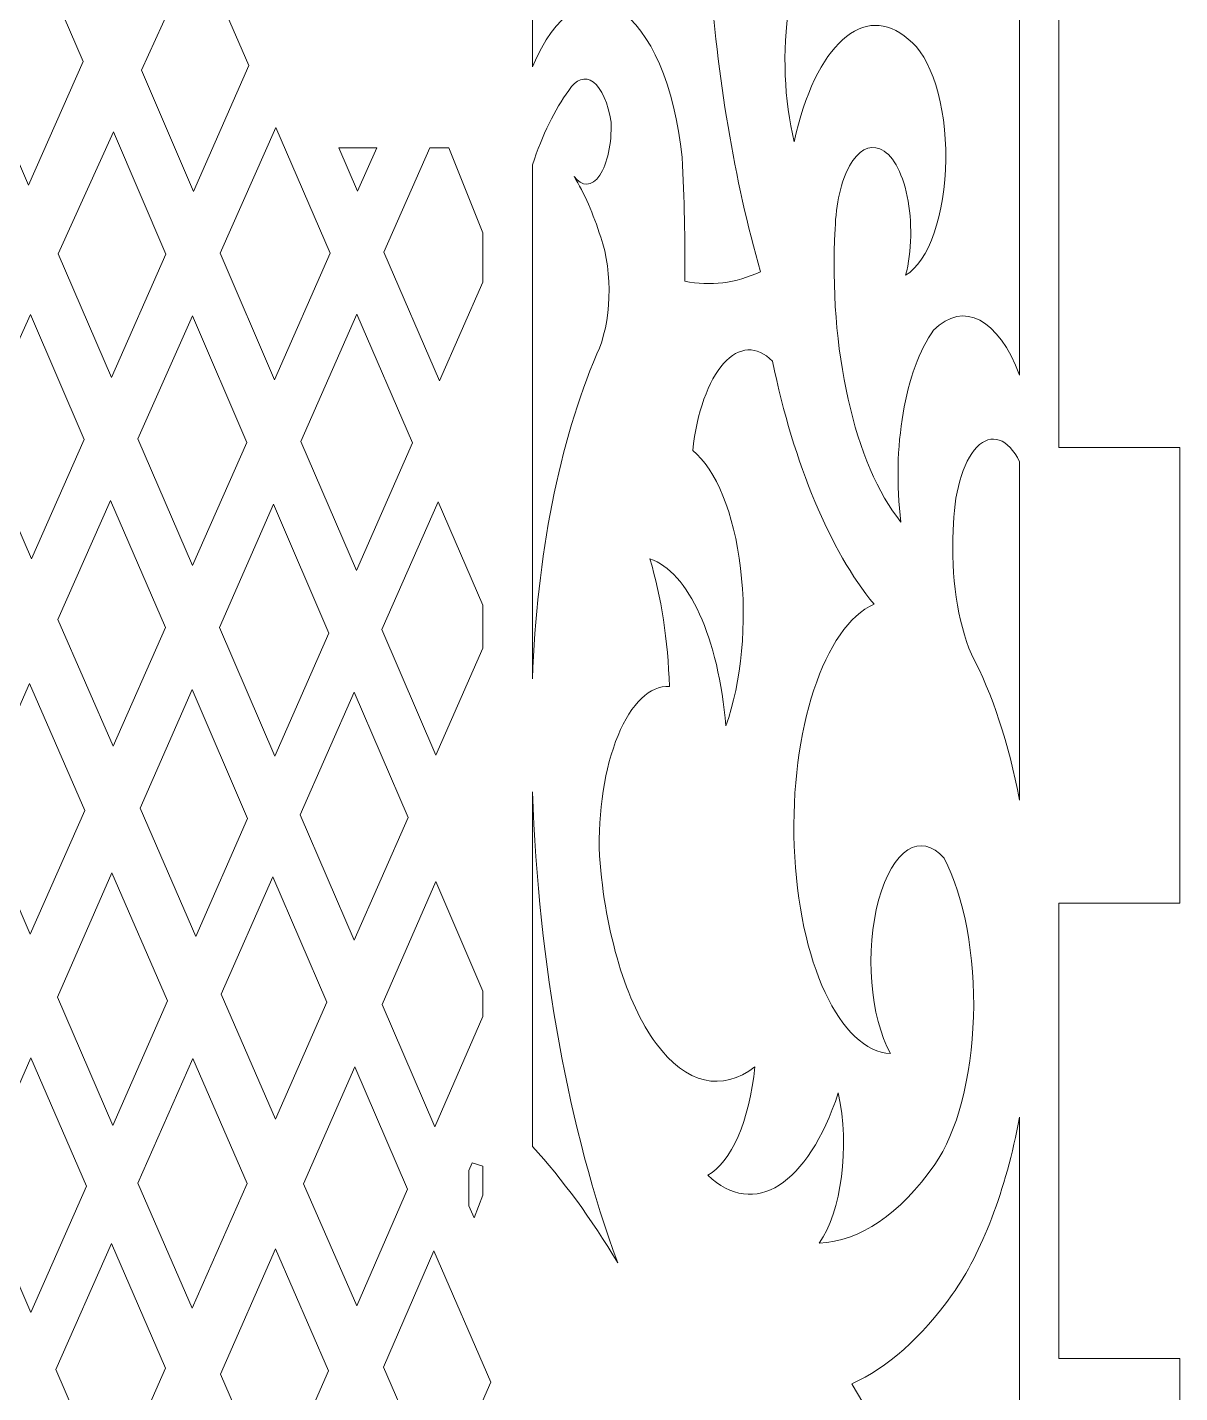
# Model space of a CAD drawing. Header units: millimetres. Extents: x -98 to 307, y -584 to 79.
# Drawn here: x -46.2 to 2.9, y -371.8 to -313.6 of the extents above; entities that cross this region are included whole.
import ezdxf

# ---------------------------------------------------------------- set-up
doc = ezdxf.new("R2010")
doc.units = ezdxf.units.MM
doc.header["$MEASUREMENT"] = 0
doc.layers.add('layer 1', color=7, linetype='Continuous')

msp = doc.modelspace()

# ---------------------------------------------------------------- linework, layer by layer
at = {"layer": 'layer 1', "lineweight": 9}
for points, knots in [([(-3.8973, -304.9567), (-3.8973, -304.9567), (-3.8973, -328.3957), (-3.8973, -328.3957), (-3.8973, -328.3957), (-4.806, -325.9805), (-6.2911, -325.2016), (-7.5652, -326.4721), (-7.5652, -326.4721), (-8.7846, -328.1533), (-9.3567, -331.5165), (-8.9571, -334.655), (-8.9571, -334.655), (-10.9359, -332.2444), (-12.0549, -327.2587), (-11.7633, -322.1518), (-11.7633, -322.1518), (-11.7351, -321.0936), (-11.5108, -320.1143), (-11.1473, -319.4627), (-11.1473, -319.4627), (-10.7837, -318.8112), (-10.316, -318.5503), (-9.8631, -318.7465), (-9.8631, -318.7465), (-9.3515, -318.9344), (-8.9134, -319.6916), (-8.6924, -320.7694), (-8.6924, -320.7694), (-8.4714, -321.8471), (-8.4961, -323.1063), (-8.7583, -324.134), (-8.7583, -324.134), (-7.7728, -323.5531), (-7.075, -321.5376), (-7.0493, -319.1983), (-7.0493, -319.1983), (-7.0236, -316.8589), (-7.6764, -314.765), (-8.6478, -314.0705), (-8.6478, -314.0705), (-10.5157, -312.4195), (-12.6228, -314.3143), (-13.5088, -318.4415), (-13.5088, -318.4415), (-13.9444, -316.6823), (-14.0241, -314.573), (-13.7267, -312.6675), (-13.7267, -312.6675), (-13.4293, -310.7619), (-12.7847, -309.2507), (-11.9621, -308.5304), (-11.9621, -308.5304), (-12.8406, -307.1139), (-13.9697, -306.8084), (-14.9671, -307.7172), (-14.9671, -307.7172), (-14.6428, -304.3611), (-13.5689, -301.6527), (-12.1459, -300.6016), (-12.1459, -300.6016), (-10.7229, -299.5506), (-9.1643, -300.3147), (-8.0513, -302.6092), (-8.0513, -302.6092), (-7.8475, -301.4201), (-7.8594, -300.0928), (-8.0844, -298.9242), (-8.0844, -298.9242), (-8.119, -298.6186), (-8.0798, -298.2939), (-7.9816, -298.0733), (-7.9816, -298.0733), (-7.8834, -297.8526), (-7.7413, -297.7701), (-7.6093, -297.8569), (-7.6093, -297.8569), (-6.8955, -298.3989), (-6.3116, -299.5991), (-5.9974, -301.1701), (-5.9974, -301.1701), (-5.6831, -302.741), (-5.6668, -304.5417), (-5.9522, -306.1416), (-5.9522, -306.1416), (-6.3071, -307.9193), (-7.0462, -309.129), (-7.8927, -309.3174), (-7.8927, -309.3174), (-8.7392, -309.5058), (-9.5654, -308.6447), (-10.0619, -307.0565), (-10.0619, -307.0565), (-9.8209, -309.2151), (-9.1517, -310.9864), (-8.2561, -311.8365), (-8.2561, -311.8365), (-7.3604, -312.6865), (-6.343, -312.5162), (-5.5103, -311.3767), (-5.5103, -311.3767), (-4.6663, -309.7297), (-4.0963, -307.4611), (-3.8973, -304.9568)], [0, 0, 0, 0, 0.037037, 0.037037, 0.037037, 0.037037, 0.0740741, 0.0740741, 0.0740741, 0.0740741, 0.1111111, 0.1111111, 0.1111111, 0.1111111, 0.1481481, 0.1481481, 0.1481481, 0.1481481, 0.1851852, 0.1851852, 0.1851852, 0.1851852, 0.2222222, 0.2222222, 0.2222222, 0.2222222, 0.2592593, 0.2592593, 0.2592593, 0.2592593, 0.2962963, 0.2962963, 0.2962963, 0.2962963, 0.3333333, 0.3333333, 0.3333333, 0.3333333, 0.3703704, 0.3703704, 0.3703704, 0.3703704, 0.4074074, 0.4074074, 0.4074074, 0.4074074, 0.4444444, 0.4444444, 0.4444444, 0.4444444, 0.4814815, 0.4814815, 0.4814815, 0.4814815, 0.5185185, 0.5185185, 0.5185185, 0.5185185, 0.5555556, 0.5555556, 0.5555556, 0.5555556, 0.5925926, 0.5925926, 0.5925926, 0.5925926, 0.6296296, 0.6296296, 0.6296296, 0.6296296, 0.6666667, 0.6666667, 0.6666667, 0.6666667, 0.7037037, 0.7037037, 0.7037037, 0.7037037, 0.7407407, 0.7407407, 0.7407407, 0.7407407, 0.7777778, 0.7777778, 0.7777778, 0.7777778, 0.8148148, 0.8148148, 0.8148148, 0.8148148, 0.8518519, 0.8518519, 0.8518519, 0.8518519, 0.8888889, 0.8888889, 0.8888889, 0.8888889, 0.9259259, 0.9259259, 0.9259259, 0.9259259, 1, 1, 1, 1]), ([(-33.483, -307.9712), (-32.5575, -309.3046), (-31.433, -309.6951), (-30.3776, -309.0496), (-30.3776, -309.0496), (-29.3222, -308.4041), (-28.4305, -306.7805), (-27.915, -304.566), (-27.915, -304.566), (-27.4457, -307.3604), (-26.2555, -309.1585), (-24.9542, -309.0386), (-24.9542, -309.0386), (-25.3936, -307.0326), (-25.4574, -304.7007), (-25.131, -302.5837), (-25.131, -302.5837), (-23.4628, -308.9176), (-20.2868, -312.2788), (-17.1104, -311.0717), (-17.1104, -311.0717), (-16.8, -315.6827), (-16.0614, -320.0859), (-14.945, -323.9816), (-14.945, -323.9816), (-16.0063, -324.4715), (-17.0927, -324.6085), (-18.1709, -324.3882), (-18.1709, -324.3882), (-18.1627, -322.6227), (-18.1996, -320.8577), (-18.2814, -319.1023), (-18.2814, -319.1023), (-18.6181, -316.0408), (-19.6512, -313.6418), (-20.9789, -312.8385), (-20.9789, -312.8385), (-22.3065, -312.0351), (-23.7191, -312.9545), (-24.667, -315.2387), (-24.667, -315.2387), (-24.667, -315.2387), (-24.6669, -312.0881), (-24.6669, -312.0881), (-24.6669, -312.0881), (-24.6669, -312.0881), (-32.7539, -312.0881), (-32.7539, -312.0881), (-32.7539, -312.0881), (-32.9914, -310.7108), (-33.2345, -309.3384), (-33.483, -307.9713)], [0, 0, 0, 0, 0.0714286, 0.0714286, 0.0714286, 0.0714286, 0.1428571, 0.1428571, 0.1428571, 0.1428571, 0.2142857, 0.2142857, 0.2142857, 0.2142857, 0.2857143, 0.2857143, 0.2857143, 0.2857143, 0.3571429, 0.3571429, 0.3571429, 0.3571429, 0.4285714, 0.4285714, 0.4285714, 0.4285714, 0.5, 0.5, 0.5, 0.5, 0.5714286, 0.5714286, 0.5714286, 0.5714286, 0.6428571, 0.6428571, 0.6428571, 0.6428571, 0.7142857, 0.7142857, 0.7142857, 0.7142857, 0.7857143, 0.7857143, 0.7857143, 0.7857143, 0.8571429, 0.8571429, 0.8571429, 0.8571429, 1, 1, 1, 1]), ([(-46.1093, -309.7057), (-46.1093, -309.7057), (-48.4355, -315.009), (-48.4355, -315.009), (-48.4355, -315.009), (-48.4355, -315.009), (-46.1579, -320.2891), (-46.1579, -320.2891), (-46.1579, -320.2891), (-46.1579, -320.2891), (-43.8251, -315.0207), (-43.8251, -315.0207), (-43.8251, -315.0207), (-43.8251, -315.0207), (-46.1093, -309.7057), (-46.1093, -309.7057)], [0, 0, 0, 0, 0.2, 0.2, 0.2, 0.2, 0.4, 0.4, 0.4, 0.4, 0.6, 0.6, 0.6, 0.6, 1, 1, 1, 1]), ([(-38.9502, -310.1358), (-38.9502, -310.1358), (-36.759, -315.1932), (-36.759, -315.1932), (-36.759, -315.1932), (-36.759, -315.1932), (-39.1214, -320.5565), (-39.1214, -320.5565), (-39.1214, -320.5565), (-39.1214, -320.5565), (-41.34, -315.3916), (-41.34, -315.3916), (-41.34, -315.3916), (-41.34, -315.3916), (-38.9502, -310.1358), (-38.9502, -310.1358)], [0, 0, 0, 0, 0.2, 0.2, 0.2, 0.2, 0.4, 0.4, 0.4, 0.4, 0.6, 0.6, 0.6, 0.6, 1, 1, 1, 1]), ([(-22.8994, -319.9154), (-22.462, -320.6334), (-22.0778, -321.5087), (-21.7615, -322.5076), (-21.7615, -322.5076), (-21.2309, -324.0042), (-21.3038, -326.195), (-21.9271, -327.4886), (-21.9271, -327.4886), (-23.5215, -331.2218), (-24.4918, -336.1299), (-24.667, -341.3477), (-24.667, -341.3477), (-24.667, -341.3477), (-24.6669, -340.3579), (-24.6669, -340.3579), (-24.6669, -340.3579), (-24.6669, -340.3579), (-24.6669, -319.4279), (-24.6669, -319.4279), (-24.6669, -319.4279), (-24.2509, -318.139), (-23.7245, -317.0595), (-23.1203, -316.256), (-23.1203, -316.256), (-22.8151, -315.7671), (-22.428, -315.6352), (-22.0744, -315.8997), (-22.0744, -315.8997), (-21.7207, -316.1643), (-21.4413, -316.7947), (-21.3195, -317.6029), (-21.3195, -317.6029), (-21.2835, -318.5064), (-21.47, -319.3806), (-21.8028, -319.8677), (-21.8028, -319.8677), (-22.1356, -320.3548), (-22.5588, -320.3733), (-22.8994, -319.9155)], [0, 0, 0, 0, 0.0909091, 0.0909091, 0.0909091, 0.0909091, 0.1818182, 0.1818182, 0.1818182, 0.1818182, 0.2727273, 0.2727273, 0.2727273, 0.2727273, 0.3636364, 0.3636364, 0.3636364, 0.3636364, 0.4545455, 0.4545455, 0.4545455, 0.4545455, 0.5454545, 0.5454545, 0.5454545, 0.5454545, 0.6363636, 0.6363636, 0.6363636, 0.6363636, 0.7272727, 0.7272727, 0.7272727, 0.7272727, 0.8181818, 0.8181818, 0.8181818, 0.8181818, 1, 1, 1, 1]), ([(-35.6148, -317.834), (-35.6148, -317.834), (-33.2927, -323.1932), (-33.2927, -323.1932), (-33.2927, -323.1932), (-33.2927, -323.1932), (-35.6702, -328.5905), (-35.6702, -328.5905), (-35.6702, -328.5905), (-35.6702, -328.5905), (-37.9883, -323.1941), (-37.9883, -323.1941), (-37.9883, -323.1941), (-37.9883, -323.1941), (-35.6148, -317.834), (-35.6148, -317.834)], [0, 0, 0, 0, 0.2, 0.2, 0.2, 0.2, 0.4, 0.4, 0.4, 0.4, 0.6, 0.6, 0.6, 0.6, 1, 1, 1, 1]), ([(-42.5357, -318.0211), (-42.5357, -318.0211), (-40.298, -323.2277), (-40.298, -323.2277), (-40.298, -323.2277), (-40.298, -323.2277), (-42.6182, -328.4951), (-42.6182, -328.4951), (-42.6182, -328.4951), (-42.6182, -328.4951), (-44.8965, -323.2133), (-44.8965, -323.2133), (-44.8965, -323.2133), (-44.8965, -323.2133), (-42.5357, -318.0211), (-42.5357, -318.0211)], [0, 0, 0, 0, 0.2, 0.2, 0.2, 0.2, 0.4, 0.4, 0.4, 0.4, 0.6, 0.6, 0.6, 0.6, 1, 1, 1, 1]), ([(-32.1272, -320.5475), (-32.1272, -320.5475), (-32.9266, -318.6957), (-32.9266, -318.6957), (-32.9266, -318.6957), (-32.9266, -318.6957), (-31.3115, -318.6957), (-31.3115, -318.6957), (-31.3115, -318.6957), (-31.3115, -318.6957), (-32.1272, -320.5475), (-32.1272, -320.5475)], [0, 0, 0, 0, 0.25, 0.25, 0.25, 0.25, 0.5, 0.5, 0.5, 0.5, 1, 1, 1, 1]), ([(-31.004, -323.1495), (-31.004, -323.1495), (-28.6342, -328.6395), (-28.6342, -328.6395), (-28.6342, -328.6395), (-28.6342, -328.6395), (-26.7881, -324.4301), (-26.7881, -324.4301), (-26.7881, -324.4301), (-26.7881, -324.4301), (-26.7881, -322.3179), (-26.7881, -322.3179), (-26.7881, -322.3179), (-26.7881, -322.3179), (-28.2374, -318.6957), (-28.2374, -318.6957), (-28.2374, -318.6957), (-28.2374, -318.6957), (-29.0515, -318.6957), (-29.0515, -318.6957), (-29.0515, -318.6957), (-29.0515, -318.6957), (-31.004, -323.1495), (-31.004, -323.1495)], [0, 0, 0, 0, 0.1428571, 0.1428571, 0.1428571, 0.1428571, 0.2857143, 0.2857143, 0.2857143, 0.2857143, 0.4285714, 0.4285714, 0.4285714, 0.4285714, 0.5714286, 0.5714286, 0.5714286, 0.5714286, 0.7142857, 0.7142857, 0.7142857, 0.7142857, 1, 1, 1, 1]), ([(-46.0741, -325.803), (-46.0741, -325.803), (-43.7788, -331.1298), (-43.7788, -331.1298), (-43.7788, -331.1298), (-43.7788, -331.1298), (-46.026, -336.2315), (-46.026, -336.2315), (-46.026, -336.2315), (-46.026, -336.2315), (-48.3685, -330.8493), (-48.3685, -330.8493), (-48.3685, -330.8493), (-48.3685, -330.8493), (-46.0741, -325.803), (-46.0741, -325.803)], [0, 0, 0, 0, 0.2, 0.2, 0.2, 0.2, 0.4, 0.4, 0.4, 0.4, 0.6, 0.6, 0.6, 0.6, 1, 1, 1, 1]), ([(-39.1678, -325.8575), (-39.1678, -325.8575), (-36.8461, -331.2598), (-36.8461, -331.2598), (-36.8461, -331.2598), (-36.8461, -331.2598), (-39.1599, -336.5124), (-39.1599, -336.5124), (-39.1599, -336.5124), (-39.1599, -336.5124), (-41.492, -331.1061), (-41.492, -331.1061), (-41.492, -331.1061), (-41.492, -331.1061), (-39.1678, -325.8575), (-39.1678, -325.8575)], [0, 0, 0, 0, 0.2, 0.2, 0.2, 0.2, 0.4, 0.4, 0.4, 0.4, 0.6, 0.6, 0.6, 0.6, 1, 1, 1, 1]), ([(-34.5413, -331.2185), (-34.5413, -331.2185), (-32.178, -336.7201), (-32.178, -336.7201), (-32.178, -336.7201), (-32.178, -336.7201), (-29.7905, -331.2761), (-29.7905, -331.2761), (-29.7905, -331.2761), (-29.7905, -331.2761), (-32.1646, -325.7969), (-32.1646, -325.7969), (-32.1646, -325.7969), (-32.1646, -325.7969), (-34.5413, -331.2185), (-34.5413, -331.2185)], [0, 0, 0, 0, 0.2, 0.2, 0.2, 0.2, 0.4, 0.4, 0.4, 0.4, 0.6, 0.6, 0.6, 0.6, 1, 1, 1, 1]), ([(-19.6624, -336.2306), (-18.0302, -336.7534), (-16.7265, -339.6194), (-16.4254, -343.3464), (-16.4254, -343.3464), (-15.7502, -341.4778), (-15.5157, -338.9669), (-15.7978, -336.6253), (-15.7978, -336.6253), (-16.0798, -334.2837), (-16.8426, -332.4084), (-17.8395, -331.6055), (-17.8395, -331.6055), (-17.6572, -329.9837), (-17.1751, -328.6272), (-16.5205, -327.8938), (-16.5205, -327.8938), (-15.8658, -327.1603), (-15.1043, -327.1237), (-14.4368, -327.7935), (-14.4368, -327.7935), (-13.5114, -332.2243), (-11.9938, -335.8578), (-10.1061, -338.1621), (-10.1061, -338.1621), (-12.2222, -339.0854), (-13.6922, -343.5397), (-13.5101, -348.4765), (-13.5101, -348.4765), (-13.3279, -353.4132), (-11.5525, -357.2338), (-9.3991, -357.3235), (-9.3991, -357.3235), (-10.2785, -355.7704), (-10.4999, -352.9331), (-9.9102, -350.7734), (-9.9102, -350.7734), (-9.3205, -348.6136), (-8.1134, -347.8403), (-7.1233, -348.9881), (-7.1233, -348.9881), (-6.2556, -350.6468), (-5.7879, -353.1647), (-5.8668, -355.7537), (-5.8668, -355.7537), (-5.9456, -358.3425), (-6.5612, -360.6861), (-7.521, -362.0503), (-7.521, -362.0503), (-9.0014, -364.1723), (-10.7042, -365.3316), (-12.4483, -365.4049), (-12.4483, -365.4049), (-11.492, -364.0862), (-11.1362, -361.2994), (-11.6307, -359.0008), (-11.6307, -359.0008), (-12.9263, -362.9389), (-15.2118, -364.3784), (-17.1987, -362.5078), (-17.1987, -362.5078), (-16.1987, -361.9792), (-15.4179, -360.183), (-15.1881, -357.8827), (-15.1881, -357.8827), (-16.5882, -358.9787), (-18.1266, -358.6147), (-19.4004, -356.8858), (-19.4004, -356.8858), (-20.6742, -355.157), (-21.5567, -352.2356), (-21.8167, -348.8864), (-21.8167, -348.8864), (-21.8788, -346.9943), (-21.59, -345.1301), (-21.0216, -343.7549), (-21.0216, -343.7549), (-20.4532, -342.3796), (-19.6584, -341.6219), (-18.8338, -341.6691), (-18.8338, -341.6691), (-18.8907, -339.717), (-19.1771, -337.8374), (-19.6624, -336.2306)], [0, 0, 0, 0, 0.0454545, 0.0454545, 0.0454545, 0.0454545, 0.0909091, 0.0909091, 0.0909091, 0.0909091, 0.1363636, 0.1363636, 0.1363636, 0.1363636, 0.1818182, 0.1818182, 0.1818182, 0.1818182, 0.2272727, 0.2272727, 0.2272727, 0.2272727, 0.2727273, 0.2727273, 0.2727273, 0.2727273, 0.3181818, 0.3181818, 0.3181818, 0.3181818, 0.3636364, 0.3636364, 0.3636364, 0.3636364, 0.4090909, 0.4090909, 0.4090909, 0.4090909, 0.4545455, 0.4545455, 0.4545455, 0.4545455, 0.5, 0.5, 0.5, 0.5, 0.5454545, 0.5454545, 0.5454545, 0.5454545, 0.5909091, 0.5909091, 0.5909091, 0.5909091, 0.6363636, 0.6363636, 0.6363636, 0.6363636, 0.6818182, 0.6818182, 0.6818182, 0.6818182, 0.7272727, 0.7272727, 0.7272727, 0.7272727, 0.7727273, 0.7727273, 0.7727273, 0.7727273, 0.8181818, 0.8181818, 0.8181818, 0.8181818, 0.8636364, 0.8636364, 0.8636364, 0.8636364, 0.9090909, 0.9090909, 0.9090909, 0.9090909, 1, 1, 1, 1]), ([(-6.7255, -335.0108), (-6.7203, -333.4773), (-6.327, -332.0915), (-5.7187, -331.4635), (-5.7187, -331.4635), (-5.1105, -330.8355), (-4.3989, -331.0808), (-3.8973, -332.0911), (-3.8973, -332.0911), (-3.8973, -332.0911), (-3.8973, -346.5143), (-3.8973, -346.5143), (-3.8973, -346.5143), (-4.36, -344.0987), (-5.0641, -341.9684), (-5.9522, -340.2968), (-5.9522, -340.2968), (-6.5516, -338.9049), (-6.8372, -336.9531), (-6.7255, -335.0109)], [0, 0, 0, 0, 0.1666667, 0.1666667, 0.1666667, 0.1666667, 0.3333333, 0.3333333, 0.3333333, 0.3333333, 0.5, 0.5, 0.5, 0.5, 0.6666667, 0.6666667, 0.6666667, 0.6666667, 1, 1, 1, 1]), ([(-42.6562, -333.7352), (-42.6562, -333.7352), (-40.3224, -339.1512), (-40.3224, -339.1512), (-40.3224, -339.1512), (-40.3224, -339.1512), (-42.5521, -344.2129), (-42.5521, -344.2129), (-42.5521, -344.2129), (-42.5521, -344.2129), (-44.9036, -338.8103), (-44.9036, -338.8103), (-44.9036, -338.8103), (-44.9036, -338.8103), (-42.6562, -333.7352), (-42.6562, -333.7352)], [0, 0, 0, 0, 0.2, 0.2, 0.2, 0.2, 0.4, 0.4, 0.4, 0.4, 0.6, 0.6, 0.6, 0.6, 1, 1, 1, 1]), ([(-38.0203, -339.1544), (-38.0203, -339.1544), (-35.6527, -344.643), (-35.6527, -344.643), (-35.6527, -344.643), (-35.6527, -344.643), (-33.3505, -339.3935), (-33.3505, -339.3935), (-33.3505, -339.3935), (-33.3505, -339.3935), (-35.7141, -333.8937), (-35.7141, -333.8937), (-35.7141, -333.8937), (-35.7141, -333.8937), (-38.0203, -339.1544), (-38.0203, -339.1544)], [0, 0, 0, 0, 0.2, 0.2, 0.2, 0.2, 0.4, 0.4, 0.4, 0.4, 0.6, 0.6, 0.6, 0.6, 1, 1, 1, 1]), ([(-28.6985, -333.7965), (-28.6985, -333.7965), (-31.096, -339.239), (-31.096, -339.239), (-31.096, -339.239), (-31.096, -339.239), (-28.7969, -344.5911), (-28.7969, -344.5911), (-28.7969, -344.5911), (-28.7969, -344.5911), (-26.7881, -340.0291), (-26.7881, -340.0291), (-26.7881, -340.0291), (-26.7881, -340.0291), (-26.7881, -338.2054), (-26.7881, -338.2054), (-26.7881, -338.2054), (-26.7881, -338.2054), (-28.6985, -333.7965), (-28.6985, -333.7965)], [0, 0, 0, 0, 0.1666667, 0.1666667, 0.1666667, 0.1666667, 0.3333333, 0.3333333, 0.3333333, 0.3333333, 0.5, 0.5, 0.5, 0.5, 0.6666667, 0.6666667, 0.6666667, 0.6666667, 1, 1, 1, 1]), ([(-46.1119, -341.539), (-46.1119, -341.539), (-43.7587, -346.952), (-43.7587, -346.952), (-43.7587, -346.952), (-43.7587, -346.952), (-46.0855, -352.2343), (-46.0855, -352.2343), (-46.0855, -352.2343), (-46.0855, -352.2343), (-48.4391, -346.7945), (-48.4391, -346.7945), (-48.4391, -346.7945), (-48.4391, -346.7945), (-46.1119, -341.539), (-46.1119, -341.539)], [0, 0, 0, 0, 0.2, 0.2, 0.2, 0.2, 0.4, 0.4, 0.4, 0.4, 0.6, 0.6, 0.6, 0.6, 1, 1, 1, 1]), ([(-41.3991, -346.862), (-41.3991, -346.862), (-39.0215, -352.3246), (-39.0215, -352.3246), (-39.0215, -352.3246), (-39.0215, -352.3246), (-36.8145, -347.292), (-36.8145, -347.292), (-36.8145, -347.292), (-36.8145, -347.292), (-39.1805, -341.801), (-39.1805, -341.801), (-39.1805, -341.801), (-39.1805, -341.801), (-41.3991, -346.862), (-41.3991, -346.862)], [0, 0, 0, 0, 0.2, 0.2, 0.2, 0.2, 0.4, 0.4, 0.4, 0.4, 0.6, 0.6, 0.6, 0.6, 1, 1, 1, 1]), ([(-34.5761, -347.1389), (-34.5761, -347.1389), (-32.2714, -352.4819), (-32.2714, -352.4819), (-32.2714, -352.4819), (-32.2714, -352.4819), (-29.9709, -347.2572), (-29.9709, -347.2572), (-29.9709, -347.2572), (-29.9709, -347.2572), (-32.2708, -341.9058), (-32.2708, -341.9058), (-32.2708, -341.9058), (-32.2708, -341.9058), (-34.5761, -347.1389), (-34.5761, -347.1389)], [0, 0, 0, 0, 0.2, 0.2, 0.2, 0.2, 0.4, 0.4, 0.4, 0.4, 0.6, 0.6, 0.6, 0.6, 1, 1, 1, 1]), ([(-24.6669, -346.156), (-24.4021, -353.5671), (-23.1293, -360.5981), (-21.0289, -366.2509), (-21.0289, -366.2509), (-22.173, -364.3438), (-23.3908, -362.6825), (-24.667, -361.288), (-24.667, -361.288), (-24.667, -361.288), (-24.6669, -346.156), (-24.6669, -346.156)], [0, 0, 0, 0, 0.25, 0.25, 0.25, 0.25, 0.5, 0.5, 0.5, 0.5, 1, 1, 1, 1]), ([(-44.9276, -354.9107), (-44.9276, -354.9107), (-42.5578, -360.3879), (-42.5578, -360.3879), (-42.5578, -360.3879), (-42.5578, -360.3879), (-40.2276, -355.0746), (-40.2276, -355.0746), (-40.2276, -355.0746), (-40.2276, -355.0746), (-42.6035, -349.6093), (-42.6035, -349.6093), (-42.6035, -349.6093), (-42.6035, -349.6093), (-44.9276, -354.9107), (-44.9276, -354.9107)], [0, 0, 0, 0, 0.2, 0.2, 0.2, 0.2, 0.4, 0.4, 0.4, 0.4, 0.6, 0.6, 0.6, 0.6, 1, 1, 1, 1]), ([(-37.9476, -354.7922), (-37.9476, -354.7922), (-35.6316, -360.1132), (-35.6316, -360.1132), (-35.6316, -360.1132), (-35.6316, -360.1132), (-33.4372, -355.1295), (-33.4372, -355.1295), (-33.4372, -355.1295), (-33.4372, -355.1295), (-35.7409, -349.7832), (-35.7409, -349.7832), (-35.7409, -349.7832), (-35.7409, -349.7832), (-37.9476, -354.7922), (-37.9476, -354.7922)], [0, 0, 0, 0, 0.2, 0.2, 0.2, 0.2, 0.4, 0.4, 0.4, 0.4, 0.6, 0.6, 0.6, 0.6, 1, 1, 1, 1]), ([(-28.7963, -349.9903), (-28.7963, -349.9903), (-31.0858, -355.2303), (-31.0858, -355.2303), (-31.0858, -355.2303), (-31.0858, -355.2303), (-28.8373, -360.4432), (-28.8373, -360.4432), (-28.8373, -360.4432), (-28.8373, -360.4432), (-26.7881, -355.7437), (-26.7881, -355.7437), (-26.7881, -355.7437), (-26.7881, -355.7437), (-26.7881, -354.663), (-26.7881, -354.663), (-26.7881, -354.663), (-26.7881, -354.663), (-28.7963, -349.9903), (-28.7963, -349.9903)], [0, 0, 0, 0, 0.1666667, 0.1666667, 0.1666667, 0.1666667, 0.3333333, 0.3333333, 0.3333333, 0.3333333, 0.5, 0.5, 0.5, 0.5, 0.6666667, 0.6666667, 0.6666667, 0.6666667, 1, 1, 1, 1]), ([(-48.424, -362.8865), (-48.424, -362.8865), (-46.0545, -368.3611), (-46.0545, -368.3611), (-46.0545, -368.3611), (-46.0545, -368.3611), (-43.6896, -362.9686), (-43.6896, -362.9686), (-43.6896, -362.9686), (-43.6896, -362.9686), (-46.0648, -357.5049), (-46.0648, -357.5049), (-46.0648, -357.5049), (-46.0648, -357.5049), (-48.424, -362.8865), (-48.424, -362.8865)], [0, 0, 0, 0, 0.2, 0.2, 0.2, 0.2, 0.4, 0.4, 0.4, 0.4, 0.6, 0.6, 0.6, 0.6, 1, 1, 1, 1]), ([(-41.4949, -362.8447), (-41.4949, -362.8447), (-39.1851, -368.1834), (-39.1851, -368.1834), (-39.1851, -368.1834), (-39.1851, -368.1834), (-36.8421, -362.8623), (-36.8421, -362.8623), (-36.8421, -362.8623), (-36.8421, -362.8623), (-39.1569, -357.5375), (-39.1569, -357.5375), (-39.1569, -357.5375), (-39.1569, -357.5375), (-41.4949, -362.8447), (-41.4949, -362.8447)], [0, 0, 0, 0, 0.2, 0.2, 0.2, 0.2, 0.4, 0.4, 0.4, 0.4, 0.6, 0.6, 0.6, 0.6, 1, 1, 1, 1]), ([(-34.4279, -362.8789), (-34.4279, -362.8789), (-32.1657, -368.0765), (-32.1657, -368.0765), (-32.1657, -368.0765), (-32.1657, -368.0765), (-29.9993, -363.1081), (-29.9993, -363.1081), (-29.9993, -363.1081), (-29.9993, -363.1081), (-32.2479, -357.8896), (-32.2479, -357.8896), (-32.2479, -357.8896), (-32.2479, -357.8896), (-34.4279, -362.8789), (-34.4279, -362.8789)], [0, 0, 0, 0, 0.2, 0.2, 0.2, 0.2, 0.4, 0.4, 0.4, 0.4, 0.6, 0.6, 0.6, 0.6, 1, 1, 1, 1]), ([(-3.8973, -360.0388), (-3.8973, -360.0388), (-3.8973, -388.1602), (-3.8973, -388.1602), (-3.8973, -388.1602), (-4.1866, -385.1631), (-4.9308, -382.5013), (-5.9964, -380.6528), (-5.9964, -380.6528), (-7.6272, -377.4112), (-9.3152, -374.3251), (-11.0562, -371.4024), (-11.0562, -371.4024), (-9.5405, -370.7257), (-8.0892, -369.435), (-6.7697, -367.5904), (-6.7697, -367.5904), (-5.4997, -365.8065), (-4.4973, -363.1714), (-3.8973, -360.0388)], [0, 0, 0, 0, 0.1666667, 0.1666667, 0.1666667, 0.1666667, 0.3333333, 0.3333333, 0.3333333, 0.3333333, 0.5, 0.5, 0.5, 0.5, 0.6666667, 0.6666667, 0.6666667, 0.6666667, 1, 1, 1, 1]), ([(-27.1599, -364.3318), (-27.1599, -364.3318), (-27.3847, -363.8106), (-27.3847, -363.8106), (-27.3847, -363.8106), (-27.3847, -363.8106), (-27.3847, -362.3066), (-27.3847, -362.3066), (-27.3847, -362.3066), (-27.3847, -362.3066), (-27.2437, -361.982), (-27.2437, -361.982), (-27.2437, -361.982), (-27.2437, -361.982), (-26.7881, -362.1234), (-26.7881, -362.1234), (-26.7881, -362.1234), (-26.7881, -362.1234), (-26.7881, -363.3558), (-26.7881, -363.3558), (-26.7881, -363.3558), (-26.7881, -363.3558), (-27.1599, -364.3318), (-27.1599, -364.3318)], [0, 0, 0, 0, 0.1428571, 0.1428571, 0.1428571, 0.1428571, 0.2857143, 0.2857143, 0.2857143, 0.2857143, 0.4285714, 0.4285714, 0.4285714, 0.4285714, 0.5714286, 0.5714286, 0.5714286, 0.5714286, 0.7142857, 0.7142857, 0.7142857, 0.7142857, 1, 1, 1, 1]), ([(-44.9991, -370.7996), (-44.9991, -370.7996), (-42.6882, -376.1391), (-42.6882, -376.1391), (-42.6882, -376.1391), (-42.6882, -376.1391), (-40.311, -370.7404), (-40.311, -370.7404), (-40.311, -370.7404), (-40.311, -370.7404), (-42.6266, -365.4139), (-42.6266, -365.4139), (-42.6266, -365.4139), (-42.6266, -365.4139), (-44.9991, -370.7996), (-44.9991, -370.7996)], [0, 0, 0, 0, 0.2, 0.2, 0.2, 0.2, 0.4, 0.4, 0.4, 0.4, 0.6, 0.6, 0.6, 0.6, 1, 1, 1, 1]), ([(-37.9713, -370.9887), (-37.9713, -370.9887), (-35.7122, -376.2103), (-35.7122, -376.2103), (-35.7122, -376.2103), (-35.7122, -376.2103), (-33.3723, -370.8439), (-33.3723, -370.8439), (-33.3723, -370.8439), (-33.3723, -370.8439), (-35.6344, -365.6403), (-35.6344, -365.6403), (-35.6344, -365.6403), (-35.6344, -365.6403), (-37.9713, -370.9887), (-37.9713, -370.9887)], [0, 0, 0, 0, 0.2, 0.2, 0.2, 0.2, 0.4, 0.4, 0.4, 0.4, 0.6, 0.6, 0.6, 0.6, 1, 1, 1, 1]), ([(-31.0276, -370.6913), (-31.0276, -370.6913), (-28.6006, -376.2674), (-28.6006, -376.2674), (-28.6006, -376.2674), (-28.6006, -376.2674), (-26.4527, -371.3386), (-26.4527, -371.3386), (-26.4527, -371.3386), (-26.4527, -371.3386), (-28.8708, -365.727), (-28.8708, -365.727), (-28.8708, -365.727), (-28.8708, -365.727), (-31.0276, -370.6913), (-31.0276, -370.6913)], [0, 0, 0, 0, 0.2, 0.2, 0.2, 0.2, 0.4, 0.4, 0.4, 0.4, 0.6, 0.6, 0.6, 0.6, 1, 1, 1, 1])]:
    msp.add_open_spline(points, degree=3, knots=knots, dxfattribs=at)
for points in [[(-2.2278, -331.4812), (-2.2278, -331.4812), (-2.2278, -312.0574), (-2.2278, -312.0574)], [(-2.2278, -331.4812), (-2.2278, -331.4812), (2.9261, -331.4812), (2.9261, -331.4812)], [(2.9261, -350.905), (2.9261, -350.905), (2.9261, -331.4812), (2.9261, -331.4812)], [(-2.2278, -350.905), (-2.2278, -350.905), (2.9261, -350.905), (2.9261, -350.905)], [(-2.2278, -370.3291), (-2.2278, -370.3291), (-2.2278, -350.905), (-2.2278, -350.905)], [(-2.2278, -370.3291), (-2.2278, -370.3291), (2.9261, -370.3291), (2.9261, -370.3291)], [(2.9261, -389.7529), (2.9261, -389.7529), (2.9261, -370.3291), (2.9261, -370.3291)]]:
    msp.add_open_spline(points, degree=3, dxfattribs=at)

doc.saveas('drawing.dxf')
